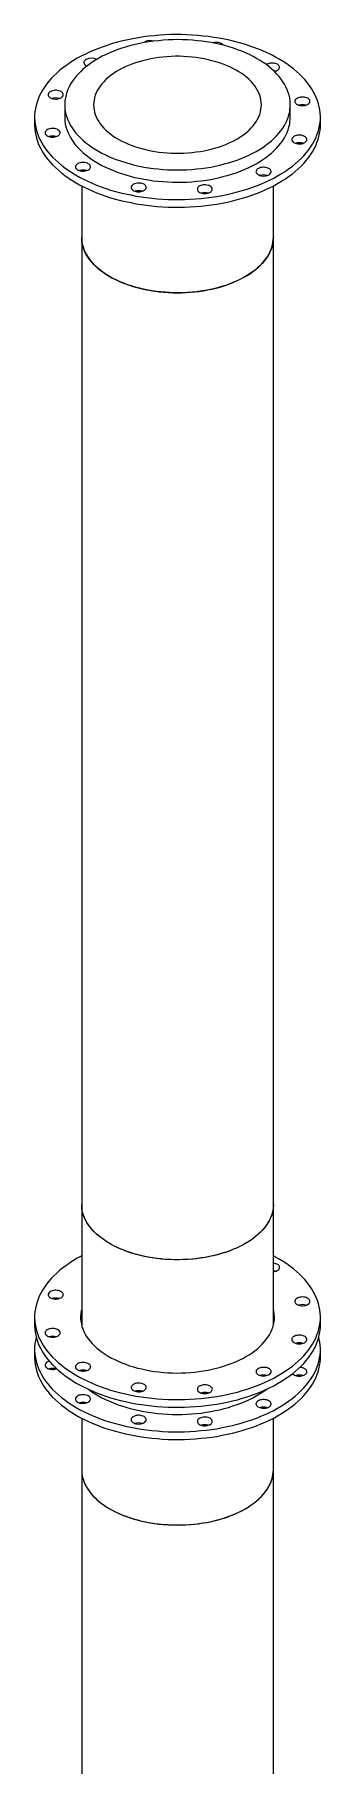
# Model space of a CAD drawing. Header units: inches. Extents: x -190 to 459, y -630 to 54.
# Drawn here: x 325.3 to 344.3, y -473.9 to -358.9 of the extents above; entities that cross this region are included whole.
import ezdxf

# ---------------------------------------------------------------- set-up
doc = ezdxf.new("R2010")
doc.units = ezdxf.units.IN
doc.header["$MEASUREMENT"] = 0

msp = doc.modelspace()

# ---------------------------------------------------------------- linework, layer by layer
at = {"color": 7, "linetype": 'Continuous', "lineweight": 25}
for p, q in [((340.75, -360.83), (340.7, -360.86)), ((327.3, -363.53), (327.3, -364.35)), ((342.3, -364.35), (342.3, -363.53)), ((325.3, -364.35), (325.3, -364.86)), ((344.3, -364.86), (344.3, -364.35)), ((328.43, -367.88), (328.43, -367.94)), ((328.43, -368.93), (328.43, -372.35)), ((341.18, -372.35), (341.18, -368.93)), ((328.43, -372.35), (328.43, -436.65)), ((341.18, -436.65), (341.18, -372.35)), ((328.43, -436.65), (328.43, -444.65)), ((341.18, -444.65), (341.18, -436.65)), ((325.3, -444.14), (325.3, -444.65)), ((344.3, -444.65), (344.3, -444.14)), ((328.43, -444.67), (328.43, -444.65)), ((341.18, -444.65), (341.18, -444.67)), ((325.3, -446.28), (325.3, -446.79)), ((344.3, -446.79), (344.3, -446.28)), ((328.4, -447.72), (328.36, -447.68)), ((328.43, -449.81), (328.43, -449.87)), ((328.43, -450.86), (328.43, -454.29)), ((341.18, -454.29), (341.18, -450.86)), ((328.43, -454.29), (328.43, -518.58)), ((341.18, -518.58), (341.18, -454.29))]:
    msp.add_line(p, q, dxfattribs=at)
at = {"color": 7, "linetype": 'Continuous', "lineweight": 25, "flags": 128}
for points in [[(328.4, -360.3), (328.14, -360.44), (327.89, -360.59), (327.64, -360.75), (327.41, -360.91), (327.18, -361.07), (326.97, -361.24), (326.77, -361.42), (326.58, -361.6), (326.41, -361.78), (326.24, -361.97), (326.09, -362.16), (325.95, -362.36), (325.83, -362.55), (325.71, -362.75), (325.61, -362.95), (325.53, -363.16), (325.46, -363.36), (325.4, -363.57), (325.35, -363.78), (325.32, -363.99), (325.3, -364.2), (325.3, -364.41), (325.31, -364.62), (325.34, -364.83), (325.38, -365.04), (325.43, -365.25), (325.49, -365.45), (325.57, -365.66), (325.67, -365.86), (325.78, -366.06), (325.9, -366.26), (326.03, -366.46), (326.17, -366.65), (326.33, -366.84), (326.5, -367.02), (326.69, -367.2), (326.88, -367.38), (327.09, -367.55), (327.31, -367.72), (327.54, -367.89), (327.78, -368.04), (328.03, -368.2), (328.29, -368.34), (328.56, -368.48), (328.84, -368.62), (329.12, -368.75), (329.42, -368.87), (329.72, -368.99), (330.03, -369.1), (330.35, -369.2), (330.68, -369.29), (331.01, -369.38), (331.34, -369.46), (331.69, -369.53), (332.03, -369.6), (332.38, -369.65), (332.74, -369.7), (333.09, -369.75), (333.45, -369.78), (333.81, -369.81), (334.18, -369.82), (334.54, -369.83), (334.9, -369.84), (335.27, -369.83), (335.63, -369.81), (335.99, -369.79), (336.35, -369.76), (336.71, -369.72), (337.07, -369.68), (337.42, -369.62), (337.76, -369.56), (338.11, -369.49), (338.45, -369.42), (338.78, -369.33), (339.11, -369.24), (339.43, -369.14), (339.74, -369.03), (340.05, -368.92), (340.35, -368.8), (340.64, -368.68), (340.92, -368.54), (341.2, -368.41), (341.46, -368.26), (341.72, -368.11), (341.96, -367.96), (342.19, -367.79), (342.42, -367.63), (342.63, -367.46), (342.83, -367.28), (343.02, -367.1), (343.2, -366.92), (343.36, -366.73), (343.51, -366.54), (343.65, -366.35), (343.78, -366.15), (343.89, -365.95), (343.99, -365.75), (344.07, -365.54), (344.15, -365.34), (344.2, -365.13), (344.25, -364.92), (344.28, -364.71), (344.3, -364.5), (344.3, -364.29), (344.29, -364.08), (344.26, -363.87), (344.23, -363.66), (344.17, -363.46), (344.11, -363.25), (344.03, -363.04), (343.93, -362.84), (343.83, -362.64), (343.71, -362.44), (343.57, -362.25), (343.43, -362.05), (343.27, -361.86), (343.1, -361.68), (342.91, -361.5), (342.72, -361.32), (342.51, -361.15), (342.29, -360.98), (342.06, -360.82), (341.83, -360.66), (341.57, -360.51), (341.31, -360.36), (341.05, -360.22), (340.77, -360.08), (340.48, -359.95), (340.18, -359.83), (339.88, -359.72), (339.57, -359.61), (339.25, -359.51), (338.92, -359.41), (338.59, -359.32), (338.26, -359.24), (337.92, -359.17), (337.57, -359.1), (337.22, -359.05), (336.87, -359), (336.51, -358.96), (336.15, -358.92), (335.79, -358.9), (335.43, -358.88), (335.06, -358.87), (334.7, -358.87), (334.34, -358.87), (333.97, -358.89), (333.61, -358.91), (333.25, -358.94), (332.89, -358.98), (332.54, -359.02), (332.19, -359.08), (331.84, -359.14), (331.49, -359.21), (331.16, -359.29), (330.82, -359.37), (330.49, -359.46), (330.17, -359.56), (329.86, -359.67), (329.55, -359.78), (329.25, -359.9), (328.96, -360.03), (328.68, -360.16), (328.4, -360.3)], [(328.05, -365.42), (328.19, -365.58), (328.35, -365.74), (328.52, -365.9), (328.7, -366.06), (328.9, -366.2), (329.1, -366.35), (329.32, -366.49), (329.54, -366.62), (329.78, -366.75), (330.02, -366.87), (330.27, -366.99), (330.54, -367.1), (330.8, -367.2), (331.08, -367.29), (331.37, -367.38), (331.66, -367.46), (331.95, -367.54), (332.25, -367.61), (332.56, -367.67), (332.87, -367.72), (333.18, -367.76), (333.5, -367.8), (333.82, -367.83), (334.14, -367.85), (334.46, -367.86), (334.78, -367.86), (335.11, -367.86), (335.43, -367.85), (335.75, -367.83), (336.07, -367.8), (336.38, -367.77), (336.7, -367.72), (337.01, -367.67), (337.31, -367.61), (337.62, -367.55), (337.91, -367.47), (338.2, -367.39), (338.49, -367.3), (338.77, -367.21), (339.04, -367.11), (339.3, -367), (339.55, -366.88), (339.8, -366.76), (340.03, -366.64), (340.26, -366.5), (340.48, -366.37), (340.68, -366.22), (340.88, -366.07), (341.06, -365.92), (341.23, -365.76), (341.39, -365.6), (341.54, -365.43), (341.68, -365.27), (341.8, -365.09), (341.91, -364.92), (342, -364.74), (342.09, -364.56), (342.16, -364.38), (342.21, -364.19), (342.26, -364.01), (342.28, -363.82), (342.3, -363.64), (342.3, -363.45), (342.29, -363.27), (342.26, -363.08), (342.22, -362.9), (342.16, -362.71), (342.1, -362.53), (342.01, -362.35), (341.92, -362.17), (341.81, -362), (341.69, -361.82), (341.56, -361.65), (341.41, -361.49), (341.25, -361.33), (341.08, -361.17), (340.9, -361.01), (340.71, -360.86), (340.5, -360.72), (340.29, -360.58), (340.06, -360.45), (339.83, -360.32), (339.58, -360.2), (339.33, -360.08), (339.07, -359.97), (338.8, -359.87), (338.52, -359.77), (338.24, -359.69), (337.95, -359.6), (337.65, -359.53), (337.35, -359.46), (337.04, -359.4), (336.73, -359.35), (336.42, -359.31), (336.1, -359.27), (335.79, -359.24), (335.46, -359.22), (335.14, -359.21), (334.82, -359.2), (334.5, -359.21), (334.18, -359.22), (333.85, -359.24), (333.53, -359.27), (333.22, -359.3), (332.9, -359.35), (332.59, -359.4), (332.29, -359.46), (331.99, -359.52), (331.69, -359.6), (331.4, -359.68), (331.11, -359.76), (330.84, -359.86), (330.57, -359.96), (330.3, -360.07), (330.05, -360.18), (329.8, -360.31), (329.57, -360.43), (329.34, -360.57), (329.13, -360.7), (328.92, -360.85), (328.73, -361), (328.54, -361.15), (328.37, -361.31), (328.21, -361.47), (328.06, -361.63), (327.93, -361.8), (327.8, -361.98), (327.69, -362.15), (327.6, -362.33), (327.51, -362.51), (327.45, -362.69), (327.39, -362.87), (327.35, -363.06), (327.32, -363.24), (327.3, -363.43), (327.3, -363.62), (327.32, -363.8), (327.34, -363.99), (327.38, -364.17), (327.44, -364.36), (327.51, -364.54), (327.59, -364.72), (327.68, -364.9), (327.79, -365.07), (327.91, -365.25), (328.05, -365.42)], [(332.65, -359.34), (332.59, -359.38), (332.57, -359.4)], [(337.85, -359.58), (337.83, -359.55), (337.79, -359.51), (337.74, -359.47), (337.67, -359.44), (337.6, -359.42), (337.52, -359.4), (337.44, -359.39), (337.35, -359.39), (337.27, -359.39), (337.19, -359.41), (337.15, -359.42)], [(328.74, -360.51), (328.68, -360.55), (328.64, -360.59), (328.6, -360.63), (328.58, -360.68), (328.58, -360.73), (328.59, -360.78), (328.61, -360.82), (328.65, -360.87), (328.69, -360.91), (328.75, -360.94), (328.78, -360.95)], [(329.78, -364.93), (329.9, -365.08), (330.04, -365.22), (330.19, -365.35), (330.36, -365.48), (330.53, -365.61), (330.71, -365.73), (330.91, -365.84), (331.11, -365.95), (331.32, -366.05), (331.55, -366.15), (331.78, -366.24), (332.01, -366.33), (332.26, -366.4), (332.51, -366.47), (332.77, -366.53), (333.03, -366.59), (333.29, -366.64), (333.56, -366.68), (333.84, -366.71), (334.11, -366.73), (334.39, -366.75), (334.67, -366.75), (334.94, -366.75), (335.22, -366.75), (335.5, -366.73), (335.77, -366.71), (336.05, -366.67), (336.32, -366.63), (336.58, -366.59), (336.84, -366.53), (337.1, -366.47), (337.35, -366.4), (337.59, -366.32), (337.83, -366.24), (338.06, -366.15), (338.28, -366.05), (338.5, -365.95), (338.7, -365.84), (338.89, -365.72), (339.08, -365.6), (339.25, -365.48), (339.41, -365.35), (339.56, -365.21), (339.7, -365.07), (339.83, -364.93), (339.94, -364.78), (340.05, -364.63), (340.13, -364.48), (340.21, -364.33), (340.27, -364.17), (340.32, -364.01), (340.35, -363.85), (340.37, -363.69), (340.38, -363.53), (340.37, -363.37), (340.35, -363.21), (340.32, -363.05), (340.27, -362.89), (340.21, -362.74), (340.13, -362.58), (340.04, -362.43), (339.94, -362.28), (339.83, -362.14), (339.7, -361.99), (339.56, -361.85), (339.41, -361.72), (339.25, -361.59), (339.07, -361.46), (338.89, -361.34), (338.7, -361.23), (338.49, -361.12), (338.28, -361.01), (338.06, -360.92), (337.83, -360.83), (337.59, -360.74), (337.34, -360.67), (337.09, -360.6), (336.84, -360.54), (336.58, -360.48), (336.31, -360.43), (336.04, -360.39), (335.77, -360.36), (335.49, -360.34), (335.21, -360.32), (334.94, -360.31), (334.66, -360.31), (334.38, -360.32), (334.1, -360.34), (333.83, -360.36), (333.56, -360.39), (333.29, -360.43), (333.02, -360.48), (332.76, -360.54), (332.5, -360.6), (332.25, -360.67), (332.01, -360.75), (331.77, -360.83), (331.54, -360.92), (331.32, -361.02), (331.11, -361.12), (330.9, -361.23), (330.71, -361.34), (330.52, -361.47), (330.35, -361.59), (330.19, -361.72), (330.04, -361.86), (329.9, -362), (329.77, -362.14), (329.66, -362.29), (329.56, -362.43), (329.47, -362.59), (329.39, -362.74), (329.33, -362.9), (329.28, -363.06), (329.25, -363.22), (329.23, -363.38), (329.22, -363.54), (329.23, -363.7), (329.25, -363.86), (329.28, -364.02), (329.33, -364.17), (329.39, -364.33), (329.47, -364.49), (329.56, -364.64), (329.66, -364.79), (329.78, -364.93)], [(341.25, -361.32), (341.32, -361.3), (341.39, -361.28), (341.45, -361.24), (341.5, -361.2), (341.54, -361.16), (341.57, -361.12), (341.58, -361.07), (341.58, -361.02), (341.57, -360.97), (341.54, -360.92), (341.5, -360.88), (341.44, -360.84), (341.38, -360.81), (341.3, -360.79), (341.22, -360.77), (341.14, -360.76), (341.06, -360.76), (340.97, -360.77), (340.89, -360.78), (340.82, -360.8), (340.75, -360.83), (340.75, -360.83)], [(326.37, -362.65), (326.31, -362.68), (326.26, -362.72), (326.23, -362.77), (326.21, -362.82), (326.2, -362.87), (326.21, -362.91), (326.23, -362.96), (326.27, -363.01), (326.32, -363.05), (326.38, -363.08), (326.45, -363.11), (326.52, -363.13), (326.61, -363.14), (326.69, -363.15), (326.77, -363.15), (326.86, -363.14), (326.94, -363.12), (327.01, -363.09), (327.07, -363.06), (327.12, -363.02), (327.16, -362.98), (327.19, -362.93), (327.2, -362.88), (327.2, -362.83), (327.18, -362.78), (327.15, -362.74), (327.11, -362.7), (327.06, -362.66), (326.99, -362.63), (326.92, -362.6), (326.84, -362.58), (326.76, -362.57), (326.67, -362.57), (326.59, -362.58), (326.51, -362.6), (326.43, -362.62), (326.37, -362.65)], [(342.77, -363.09), (342.71, -363.13), (342.66, -363.17), (342.63, -363.21), (342.61, -363.26), (342.61, -363.31), (342.61, -363.36), (342.64, -363.4), (342.67, -363.45), (342.72, -363.49), (342.78, -363.52), (342.85, -363.55), (342.93, -363.57), (343.01, -363.59), (343.09, -363.59), (343.18, -363.59), (343.26, -363.58), (343.34, -363.56), (343.41, -363.53), (343.47, -363.5), (343.52, -363.46), (343.56, -363.42), (343.59, -363.37), (343.6, -363.32), (343.6, -363.27), (343.59, -363.23), (343.56, -363.18), (343.51, -363.14), (343.46, -363.1), (343.4, -363.07), (343.32, -363.04), (343.24, -363.03), (343.16, -363.02), (343.08, -363.02), (342.99, -363.02), (342.91, -363.04), (342.84, -363.06), (342.77, -363.09)], [(327.3, -364.35), (327.3, -364.43), (327.32, -364.62), (327.34, -364.81), (327.38, -364.99), (327.44, -365.17), (327.51, -365.36), (327.59, -365.54), (327.68, -365.71), (327.79, -365.89), (327.91, -366.06), (328.05, -366.23)], [(328.05, -366.23), (328.19, -366.4), (328.35, -366.56), (328.52, -366.72), (328.7, -366.87), (328.9, -367.02), (329.1, -367.17), (329.32, -367.3), (329.54, -367.44), (329.78, -367.57), (330.02, -367.69), (330.27, -367.8), (330.54, -367.91), (330.8, -368.01), (331.08, -368.11), (331.37, -368.2), (331.66, -368.28), (331.95, -368.36), (332.25, -368.42), (332.56, -368.48), (332.87, -368.53), (333.18, -368.58), (333.5, -368.61), (333.82, -368.64), (334.14, -368.66), (334.46, -368.68), (334.78, -368.68), (335.11, -368.68), (335.43, -368.67), (335.75, -368.65), (336.07, -368.62), (336.38, -368.58), (336.7, -368.54), (337.01, -368.49), (337.31, -368.43), (337.62, -368.36), (337.91, -368.29), (338.2, -368.21), (338.49, -368.12), (338.77, -368.03), (339.04, -367.92), (339.3, -367.82), (339.55, -367.7), (339.8, -367.58), (340.03, -367.45), (340.26, -367.32), (340.48, -367.18), (340.68, -367.04), (340.88, -366.89), (341.06, -366.74), (341.23, -366.58), (341.39, -366.42), (341.54, -366.25), (341.68, -366.08), (341.8, -365.91), (341.91, -365.73), (342, -365.56), (342.09, -365.38), (342.16, -365.19), (342.21, -365.01), (342.26, -364.83), (342.28, -364.64), (342.3, -364.46), (342.3, -364.35)], [(325.3, -364.86), (325.3, -364.92), (325.31, -365.13), (325.34, -365.34), (325.38, -365.55), (325.43, -365.76), (325.49, -365.96), (325.57, -366.17), (325.67, -366.37), (325.78, -366.57), (325.9, -366.77), (326.03, -366.97), (326.17, -367.16), (326.33, -367.35), (326.5, -367.53), (326.69, -367.71), (326.88, -367.89), (327.09, -368.06), (327.31, -368.23), (327.54, -368.4), (327.78, -368.55), (328.03, -368.71), (328.29, -368.85), (328.56, -368.99), (328.84, -369.13), (329.12, -369.26), (329.42, -369.38), (329.72, -369.5), (330.03, -369.61), (330.35, -369.71), (330.68, -369.8), (331.01, -369.89), (331.34, -369.97), (331.69, -370.04), (332.03, -370.11), (332.38, -370.16), (332.74, -370.21), (333.09, -370.26), (333.45, -370.29), (333.81, -370.32), (334.18, -370.33), (334.54, -370.34), (334.9, -370.35), (335.27, -370.34), (335.63, -370.32), (335.99, -370.3), (336.35, -370.27), (336.71, -370.23), (337.07, -370.19), (337.42, -370.13), (337.76, -370.07), (338.11, -370), (338.45, -369.93), (338.78, -369.84), (339.11, -369.75), (339.43, -369.65), (339.74, -369.55), (340.05, -369.43), (340.35, -369.31), (340.64, -369.19), (340.92, -369.05), (341.2, -368.92), (341.46, -368.77), (341.72, -368.62), (341.96, -368.47), (342.19, -368.31), (342.42, -368.14), (342.63, -367.97), (342.83, -367.79), (343.02, -367.61), (343.2, -367.43), (343.36, -367.24), (343.51, -367.05), (343.65, -366.86), (343.78, -366.66), (343.89, -366.46), (343.99, -366.26), (344.07, -366.05), (344.15, -365.85), (344.2, -365.64), (344.25, -365.43), (344.28, -365.22), (344.3, -365.01), (344.3, -364.86)], [(326.16, -365.18), (326.1, -365.22), (326.06, -365.26), (326.02, -365.31), (326, -365.35), (326, -365.4), (326.01, -365.45), (326.03, -365.5), (326.06, -365.54), (326.11, -365.58), (326.17, -365.62), (326.24, -365.65), (326.32, -365.67), (326.4, -365.68), (326.48, -365.69), (326.57, -365.68), (326.65, -365.67), (326.73, -365.65), (326.8, -365.63), (326.86, -365.59), (326.92, -365.56), (326.96, -365.51), (326.98, -365.47), (327, -365.42), (326.99, -365.37), (326.98, -365.32), (326.95, -365.28), (326.91, -365.23), (326.85, -365.2), (326.79, -365.16), (326.71, -365.14), (326.64, -365.12), (326.55, -365.11), (326.47, -365.11), (326.38, -365.12), (326.3, -365.13), (326.23, -365.16), (326.16, -365.18)], [(342.56, -365.63), (342.51, -365.66), (342.46, -365.7), (342.43, -365.75), (342.41, -365.8), (342.4, -365.85), (342.41, -365.89), (342.43, -365.94), (342.47, -365.99), (342.52, -366.03), (342.58, -366.06), (342.64, -366.09), (342.72, -366.11), (342.8, -366.12), (342.89, -366.13), (342.97, -366.13), (343.05, -366.12), (343.13, -366.1), (343.2, -366.07), (343.27, -366.04), (343.32, -366), (343.36, -365.96), (343.39, -365.91), (343.4, -365.86), (343.4, -365.81), (343.38, -365.76), (343.35, -365.72), (343.31, -365.68), (343.25, -365.64), (343.19, -365.61), (343.12, -365.58), (343.04, -365.56), (342.95, -365.55), (342.87, -365.55), (342.79, -365.56), (342.71, -365.58), (342.63, -365.6), (342.56, -365.63)], [(328.18, -367.44), (328.12, -367.48), (328.08, -367.52), (328.04, -367.56), (328.02, -367.61), (328.02, -367.66), (328.03, -367.71), (328.05, -367.76), (328.08, -367.8), (328.13, -367.84), (328.19, -367.87), (328.26, -367.9), (328.34, -367.92), (328.42, -367.94), (328.5, -367.94), (328.59, -367.94), (328.67, -367.93), (328.75, -367.91), (328.82, -367.88), (328.88, -367.85), (328.94, -367.81), (328.98, -367.77), (329, -367.72), (329.02, -367.67), (329.01, -367.63), (329, -367.58), (328.97, -367.53), (328.93, -367.49), (328.87, -367.45), (328.81, -367.42), (328.73, -367.4), (328.65, -367.38), (328.57, -367.37), (328.49, -367.37), (328.4, -367.37), (328.32, -367.39), (328.25, -367.41), (328.18, -367.44)], [(340.19, -367.77), (340.13, -367.8), (340.08, -367.84), (340.05, -367.89), (340.03, -367.94), (340.02, -367.98), (340.03, -368.03), (340.06, -368.08), (340.09, -368.12), (340.14, -368.16), (340.2, -368.2), (340.27, -368.23), (340.35, -368.25), (340.43, -368.26), (340.51, -368.27), (340.6, -368.26), (340.68, -368.25), (340.76, -368.23), (340.83, -368.21), (340.89, -368.18), (340.94, -368.14), (340.98, -368.09), (341.01, -368.05), (341.02, -368), (341.02, -367.95), (341.01, -367.9), (340.98, -367.86), (340.93, -367.81), (340.88, -367.78), (340.81, -367.74), (340.74, -367.72), (340.66, -367.7), (340.58, -367.69), (340.49, -367.69), (340.41, -367.7), (340.33, -367.71), (340.25, -367.74), (340.19, -367.77)], [(331.88, -368.81), (331.83, -368.85), (331.78, -368.89), (331.75, -368.93), (331.73, -368.98), (331.72, -369.03), (331.73, -369.08), (331.75, -369.13), (331.79, -369.17), (331.84, -369.21), (331.9, -369.25), (331.97, -369.27), (332.04, -369.3), (332.12, -369.31), (332.21, -369.31), (332.29, -369.31), (332.37, -369.3), (332.45, -369.28), (332.52, -369.26), (332.59, -369.22), (332.64, -369.18), (332.68, -369.14), (332.71, -369.09), (332.72, -369.05), (332.72, -369), (332.7, -368.95), (332.67, -368.9), (332.63, -368.86), (332.58, -368.82), (332.51, -368.79), (332.44, -368.77), (332.36, -368.75), (332.28, -368.74), (332.19, -368.74), (332.11, -368.75), (332.03, -368.76), (331.95, -368.78), (331.88, -368.81)], [(336.28, -368.93), (336.22, -368.97), (336.17, -369.01), (336.14, -369.05), (336.12, -369.1), (336.12, -369.15), (336.12, -369.2), (336.15, -369.25), (336.18, -369.29), (336.23, -369.33), (336.29, -369.36), (336.36, -369.39), (336.44, -369.41), (336.52, -369.43), (336.6, -369.43), (336.69, -369.43), (336.77, -369.42), (336.85, -369.4), (336.92, -369.37), (336.98, -369.34), (337.03, -369.3), (337.07, -369.26), (337.1, -369.21), (337.11, -369.16), (337.11, -369.12), (337.1, -369.07), (337.07, -369.02), (337.02, -368.98), (336.97, -368.94), (336.91, -368.91), (336.83, -368.89), (336.75, -368.87), (336.67, -368.86), (336.59, -368.86), (336.5, -368.86), (336.42, -368.88), (336.35, -368.9), (336.28, -368.93)], [(341.18, -372.35), (341.17, -372.44), (341.16, -372.61), (341.13, -372.78), (341.09, -372.95), (341.04, -373.12), (340.97, -373.29), (340.89, -373.45), (340.79, -373.61), (340.68, -373.77), (340.56, -373.93), (340.43, -374.08), (340.28, -374.23), (340.13, -374.38), (339.96, -374.52), (339.78, -374.65), (339.59, -374.78), (339.39, -374.91), (339.17, -375.03), (338.95, -375.15), (338.72, -375.25), (338.49, -375.36), (338.24, -375.45), (337.99, -375.54), (337.73, -375.62), (337.46, -375.7), (337.19, -375.77), (336.91, -375.83), (336.63, -375.88), (336.34, -375.92), (336.05, -375.96), (335.76, -375.99), (335.47, -376.01), (335.17, -376.03), (334.87, -376.03), (334.58, -376.03), (334.28, -376.02), (333.99, -376), (333.69, -375.98), (333.4, -375.94), (333.11, -375.9), (332.83, -375.85), (332.55, -375.8), (332.27, -375.73), (332, -375.66), (331.74, -375.58), (331.48, -375.5), (331.23, -375.4), (330.99, -375.3), (330.76, -375.2), (330.53, -375.09), (330.32, -374.97), (330.11, -374.85), (329.92, -374.72), (329.73, -374.58), (329.56, -374.45), (329.39, -374.3), (329.24, -374.16), (329.1, -374), (328.98, -373.85), (328.86, -373.69), (328.76, -373.53), (328.67, -373.37), (328.6, -373.2), (328.54, -373.03), (328.49, -372.86), (328.45, -372.69), (328.43, -372.52), (328.43, -372.35)], [(328.43, -372.35), (328.43, -372.47), (328.45, -372.64), (328.47, -372.81), (328.52, -372.98), (328.58, -373.14), (328.65, -373.31), (328.73, -373.47), (328.83, -373.64), (328.94, -373.8), (329.06, -373.95)], [(329.06, -373.95), (329.19, -374.1), (329.34, -374.25), (329.5, -374.4), (329.67, -374.54), (329.85, -374.67), (330.04, -374.8), (330.25, -374.93), (330.46, -375.05), (330.68, -375.16), (330.91, -375.27), (331.15, -375.37), (331.4, -375.47), (331.65, -375.55), (331.91, -375.63), (332.18, -375.71), (332.46, -375.78), (332.73, -375.83), (333.02, -375.89), (333.3, -375.93), (333.59, -375.97), (333.89, -376), (334.18, -376.02), (334.48, -376.03), (334.77, -376.03), (335.07, -376.03), (335.37, -376.02), (335.66, -376), (335.95, -375.97), (336.24, -375.94), (336.53, -375.9), (336.81, -375.84), (337.09, -375.79), (337.37, -375.72), (337.64, -375.65), (337.9, -375.57), (338.16, -375.48), (338.4, -375.39), (338.64, -375.29), (338.88, -375.18), (339.1, -375.07), (339.32, -374.95), (339.52, -374.83), (339.71, -374.7), (339.9, -374.56), (340.07, -374.42), (340.23, -374.28), (340.38, -374.13), (340.52, -373.98), (340.64, -373.83), (340.76, -373.67), (340.86, -373.51), (340.94, -373.34), (341.01, -373.18), (341.07, -373.01), (341.12, -372.84), (341.15, -372.67), (341.17, -372.5), (341.18, -372.35)], [(341.18, -436.65), (341.17, -436.73), (341.16, -436.91), (341.13, -437.08), (341.09, -437.25), (341.04, -437.41), (340.97, -437.58), (340.89, -437.75), (340.79, -437.91), (340.68, -438.07), (340.56, -438.22), (340.43, -438.38), (340.28, -438.53), (340.13, -438.67), (339.96, -438.81), (339.78, -438.95), (339.59, -439.08), (339.39, -439.21), (339.17, -439.33), (338.95, -439.44), (338.72, -439.55), (338.49, -439.65), (338.24, -439.75), (337.99, -439.84), (337.73, -439.92), (337.46, -439.99), (337.19, -440.06), (336.91, -440.12), (336.63, -440.17), (336.34, -440.22), (336.05, -440.26), (335.76, -440.29), (335.47, -440.31), (335.17, -440.32), (334.87, -440.33), (334.58, -440.33), (334.28, -440.32), (333.99, -440.3), (333.69, -440.27), (333.4, -440.24), (333.11, -440.2), (332.83, -440.15), (332.55, -440.09), (332.27, -440.03), (332, -439.96), (331.74, -439.88), (331.48, -439.79), (331.23, -439.7), (330.99, -439.6), (330.76, -439.49), (330.53, -439.38), (330.32, -439.26), (330.11, -439.14), (329.92, -439.01), (329.73, -438.88), (329.56, -438.74), (329.39, -438.6), (329.24, -438.45), (329.1, -438.3), (328.98, -438.14), (328.86, -437.99), (328.76, -437.82), (328.67, -437.66), (328.6, -437.5), (328.54, -437.33), (328.49, -437.16), (328.45, -436.99), (328.43, -436.82), (328.43, -436.65)], [(341.18, -436.65), (341.18, -436.71), (341.16, -436.88), (341.14, -437.05), (341.1, -437.22), (341.05, -437.39), (340.98, -437.55), (340.9, -437.72), (340.81, -437.88), (340.7, -438.04), (340.58, -438.2), (340.45, -438.35), (340.31, -438.5), (340.15, -438.65), (339.99, -438.79), (339.81, -438.93), (339.62, -439.06), (339.42, -439.19), (339.21, -439.31), (338.99, -439.42), (338.76, -439.53), (338.53, -439.63), (338.28, -439.73), (338.03, -439.82), (337.77, -439.9), (337.5, -439.98), (337.23, -440.05), (336.96, -440.11), (336.67, -440.17), (336.39, -440.21), (336.1, -440.25), (335.81, -440.28), (335.51, -440.3), (335.22, -440.32), (334.92, -440.33), (334.62, -440.33), (334.33, -440.32), (334.03, -440.3), (333.74, -440.28), (333.45, -440.24), (333.16, -440.2), (332.88, -440.16), (332.59, -440.1), (332.32, -440.04), (332.05, -439.97), (331.78, -439.89), (331.53, -439.8), (331.27, -439.71), (331.03, -439.62), (330.8, -439.51), (330.57, -439.4), (330.35, -439.28), (330.14, -439.16), (329.95, -439.03), (329.76, -438.9), (329.58, -438.76), (329.42, -438.62), (329.27, -438.47), (329.13, -438.32), (329, -438.17), (328.88, -438.01), (328.78, -437.85), (328.69, -437.69), (328.61, -437.52), (328.55, -437.36), (328.49, -437.19), (328.46, -437.02), (328.44, -436.85), (328.43, -436.67), (328.43, -436.65)], [(328.43, -440.07), (328.4, -440.08), (328.14, -440.23), (327.89, -440.38), (327.64, -440.53), (327.41, -440.7), (327.18, -440.86), (326.97, -441.03), (326.77, -441.21), (326.58, -441.39), (326.41, -441.57), (326.24, -441.76), (326.09, -441.95), (325.95, -442.14), (325.83, -442.34), (325.71, -442.54), (325.61, -442.74), (325.53, -442.95), (325.46, -443.15), (325.4, -443.36), (325.35, -443.57), (325.32, -443.78), (325.3, -443.99), (325.3, -444.2), (325.31, -444.41), (325.34, -444.62), (325.38, -444.83), (325.43, -445.03), (325.49, -445.24), (325.57, -445.45), (325.67, -445.65), (325.78, -445.85), (325.9, -446.05), (326.03, -446.24), (326.17, -446.44), (326.33, -446.63), (326.5, -446.81), (326.69, -446.99), (326.88, -447.17), (327.09, -447.34), (327.31, -447.51), (327.54, -447.67), (327.78, -447.83), (328.03, -447.98), (328.29, -448.13), (328.56, -448.27), (328.84, -448.41), (329.12, -448.54), (329.42, -448.66), (329.72, -448.77), (330.03, -448.88), (330.35, -448.99), (330.68, -449.08), (331.01, -449.17), (331.34, -449.25), (331.69, -449.32), (332.03, -449.39), (332.38, -449.44), (332.74, -449.49), (333.09, -449.53), (333.45, -449.57), (333.81, -449.59), (334.18, -449.61), (334.54, -449.62), (334.9, -449.62), (335.27, -449.62), (335.63, -449.6), (335.99, -449.58), (336.35, -449.55), (336.71, -449.51), (337.07, -449.47), (337.42, -449.41), (337.76, -449.35), (338.11, -449.28), (338.45, -449.2), (338.78, -449.12), (339.11, -449.03), (339.43, -448.93), (339.74, -448.82), (340.05, -448.71), (340.35, -448.59), (340.64, -448.47), (340.92, -448.33), (341.2, -448.19), (341.2, -448.19)], [(341.2, -448.19), (341.46, -448.05), (341.72, -447.9), (341.96, -447.74), (342.19, -447.58), (342.42, -447.42), (342.63, -447.25), (342.83, -447.07), (343.02, -446.89), (343.2, -446.71), (343.36, -446.52), (343.51, -446.33), (343.65, -446.13), (343.78, -445.94), (343.89, -445.74), (343.99, -445.54), (344.07, -445.33), (344.15, -445.13), (344.2, -444.92), (344.25, -444.71), (344.28, -444.5), (344.3, -444.29), (344.3, -444.08), (344.29, -443.87), (344.26, -443.66), (344.23, -443.45), (344.17, -443.24), (344.11, -443.04), (344.03, -442.83), (343.93, -442.63), (343.83, -442.43), (343.71, -442.23), (343.57, -442.03), (343.43, -441.84), (343.27, -441.65), (343.1, -441.47), (342.91, -441.29), (342.72, -441.11), (342.51, -440.94), (342.29, -440.77), (342.06, -440.6), (341.83, -440.45), (341.57, -440.29), (341.31, -440.15), (341.18, -440.07)], [(341.42, -441.05), (341.48, -441.01), (341.53, -440.97), (341.56, -440.93), (341.58, -440.88), (341.59, -440.83), (341.58, -440.78), (341.55, -440.73), (341.52, -440.69), (341.47, -440.65), (341.41, -440.62), (341.34, -440.59), (341.26, -440.57), (341.18, -440.55), (341.18, -440.55)], [(327.04, -442.86), (327.1, -442.83), (327.14, -442.79), (327.18, -442.74), (327.2, -442.69), (327.2, -442.64), (327.19, -442.6), (327.17, -442.55), (327.13, -442.5), (327.09, -442.46), (327.03, -442.43), (326.96, -442.4), (326.88, -442.38), (326.8, -442.37), (326.72, -442.36), (326.63, -442.36), (326.55, -442.37), (326.47, -442.39), (326.4, -442.42), (326.34, -442.45), (326.28, -442.49), (326.24, -442.54), (326.22, -442.58), (326.2, -442.63), (326.21, -442.68), (326.22, -442.73), (326.25, -442.77), (326.29, -442.82), (326.35, -442.85), (326.41, -442.88), (326.49, -442.91), (326.56, -442.93), (326.65, -442.94), (326.73, -442.94), (326.82, -442.93), (326.9, -442.92), (326.97, -442.89), (327.04, -442.86)], [(343.44, -443.31), (343.5, -443.27), (343.55, -443.23), (343.58, -443.18), (343.6, -443.14), (343.61, -443.09), (343.6, -443.04), (343.57, -442.99), (343.54, -442.95), (343.49, -442.91), (343.43, -442.87), (343.36, -442.84), (343.28, -442.82), (343.2, -442.81), (343.12, -442.8), (343.03, -442.81), (342.95, -442.82), (342.87, -442.84), (342.8, -442.86), (342.74, -442.9), (342.69, -442.93), (342.65, -442.98), (342.62, -443.02), (342.61, -443.07), (342.61, -443.12), (342.62, -443.17), (342.65, -443.22), (342.7, -443.26), (342.75, -443.3), (342.81, -443.33), (342.89, -443.35), (342.97, -443.37), (343.05, -443.38), (343.14, -443.38), (343.22, -443.37), (343.3, -443.36), (343.37, -443.34), (343.44, -443.31)], [(328.43, -443.61), (328.4, -443.73), (328.37, -443.9), (328.36, -444.07), (328.36, -444.25), (328.38, -444.42), (328.41, -444.59), (328.45, -444.76), (328.51, -444.93), (328.58, -445.1), (328.66, -445.27), (328.76, -445.43), (328.87, -445.59), (329, -445.75), (329.13, -445.9), (329.28, -446.05), (329.44, -446.2), (329.61, -446.34), (329.8, -446.48), (329.99, -446.61), (330.19, -446.74), (330.41, -446.86), (330.63, -446.97), (330.86, -447.08), (331.11, -447.18), (331.36, -447.28), (331.61, -447.37), (331.88, -447.45), (332.15, -447.53), (332.42, -447.59), (332.7, -447.65), (332.99, -447.71), (333.28, -447.75), (333.57, -447.79), (333.87, -447.82), (334.16, -447.84), (334.46, -447.85), (334.76, -447.86), (335.06, -447.85), (335.36, -447.84), (335.66, -447.82), (335.96, -447.8), (336.25, -447.76), (336.54, -447.72), (336.83, -447.67), (337.11, -447.61), (337.39, -447.54), (337.66, -447.47), (337.92, -447.39), (338.18, -447.3), (338.43, -447.21), (338.68, -447.11), (338.91, -447), (339.14, -446.89)], [(328.43, -444.12), (328.4, -444.24), (328.38, -444.39)], [(339.14, -446.89), (339.35, -446.77), (339.56, -446.64), (339.76, -446.51), (339.94, -446.38), (340.12, -446.24), (340.28, -446.09), (340.43, -445.94), (340.57, -445.79), (340.7, -445.63), (340.81, -445.47), (340.91, -445.31), (341, -445.14), (341.08, -444.98), (341.14, -444.81), (341.18, -444.64), (341.22, -444.46), (341.24, -444.29), (341.24, -444.12), (341.23, -443.95), (341.21, -443.77), (341.18, -443.61)], [(341.23, -444.39), (341.21, -444.28), (341.18, -444.12)], [(325.3, -444.65), (325.3, -444.71), (325.31, -444.92), (325.34, -445.13), (325.38, -445.34), (325.43, -445.55), (325.49, -445.75), (325.57, -445.96), (325.67, -446.16), (325.78, -446.36), (325.9, -446.56), (326.03, -446.75), (326.17, -446.95), (326.33, -447.14), (326.5, -447.32), (326.69, -447.5), (326.88, -447.68), (327.09, -447.85), (327.31, -448.02), (327.54, -448.18), (327.78, -448.34), (328.03, -448.5), (328.29, -448.64), (328.56, -448.78), (328.84, -448.92), (329.12, -449.05), (329.42, -449.17), (329.72, -449.28), (330.03, -449.39), (330.35, -449.5), (330.68, -449.59), (331.01, -449.68), (331.34, -449.76), (331.69, -449.83), (332.03, -449.9), (332.38, -449.95), (332.74, -450), (333.09, -450.04), (333.45, -450.08), (333.81, -450.1), (334.18, -450.12), (334.54, -450.13), (334.9, -450.13), (335.27, -450.13), (335.63, -450.11), (335.99, -450.09), (336.35, -450.06), (336.71, -450.02), (337.07, -449.98), (337.42, -449.92), (337.76, -449.86), (338.11, -449.79), (338.45, -449.71), (338.78, -449.63), (339.11, -449.54), (339.43, -449.44), (339.74, -449.33), (340.05, -449.22), (340.35, -449.1), (340.64, -448.98), (340.92, -448.84), (341.2, -448.7)], [(326.83, -445.4), (326.89, -445.36), (326.94, -445.32), (326.97, -445.28), (326.99, -445.23), (327, -445.18), (326.99, -445.13), (326.97, -445.09), (326.93, -445.04), (326.88, -445), (326.82, -444.97), (326.75, -444.94), (326.68, -444.92), (326.59, -444.9), (326.51, -444.9), (326.43, -444.9), (326.34, -444.91), (326.26, -444.93), (326.19, -444.96), (326.13, -444.99), (326.08, -445.03), (326.04, -445.07), (326.01, -445.12), (326, -445.17), (326, -445.22), (326.02, -445.26), (326.04, -445.31), (326.09, -445.35), (326.14, -445.39), (326.21, -445.42), (326.28, -445.45), (326.36, -445.46), (326.44, -445.47), (326.53, -445.47), (326.61, -445.47), (326.69, -445.45), (326.77, -445.43), (326.83, -445.4)], [(341.2, -448.7), (341.46, -448.56), (341.72, -448.41), (341.96, -448.25), (342.19, -448.09), (342.42, -447.93), (342.63, -447.76), (342.83, -447.58), (343.02, -447.4), (343.2, -447.22), (343.36, -447.03), (343.51, -446.84), (343.65, -446.65), (343.78, -446.45), (343.89, -446.25), (343.99, -446.05), (344.07, -445.84), (344.15, -445.64), (344.2, -445.43), (344.25, -445.22), (344.28, -445.01), (344.3, -444.8), (344.3, -444.65)], [(343.24, -445.84), (343.29, -445.81), (343.34, -445.77), (343.37, -445.72), (343.39, -445.67), (343.4, -445.62), (343.39, -445.58), (343.37, -445.53), (343.33, -445.48), (343.28, -445.44), (343.22, -445.41), (343.15, -445.38), (343.08, -445.36), (343, -445.35), (342.91, -445.34), (342.83, -445.34), (342.75, -445.36), (342.67, -445.37), (342.6, -445.4), (342.53, -445.43), (342.48, -445.47), (342.44, -445.52), (342.41, -445.56), (342.4, -445.61), (342.4, -445.66), (342.42, -445.71), (342.45, -445.75), (342.49, -445.8), (342.54, -445.83), (342.61, -445.86), (342.68, -445.89), (342.76, -445.91), (342.84, -445.92), (342.93, -445.92), (343.01, -445.91), (343.09, -445.9), (343.17, -445.87), (343.24, -445.84)], [(325.41, -445.47), (325.4, -445.5), (325.35, -445.71), (325.32, -445.92), (325.3, -446.13), (325.3, -446.34), (325.31, -446.55), (325.34, -446.76), (325.38, -446.97), (325.43, -447.18), (325.49, -447.38), (325.57, -447.59), (325.67, -447.79), (325.78, -447.99), (325.9, -448.19), (326.03, -448.39), (326.17, -448.58), (326.33, -448.77), (326.5, -448.95), (326.69, -449.14), (326.88, -449.31), (327.09, -449.49), (327.31, -449.65), (327.54, -449.82), (327.78, -449.98), (328.03, -450.13), (328.29, -450.28), (328.56, -450.42), (328.84, -450.55), (329.12, -450.68), (329.42, -450.8), (329.72, -450.92), (330.03, -451.03), (330.35, -451.13), (330.68, -451.22), (331.01, -451.31), (331.34, -451.39), (331.69, -451.46), (332.03, -451.53), (332.38, -451.59), (332.74, -451.64), (333.09, -451.68), (333.45, -451.71), (333.81, -451.74), (334.18, -451.76), (334.54, -451.77), (334.9, -451.77), (335.27, -451.76), (335.63, -451.75), (335.99, -451.72), (336.35, -451.69), (336.71, -451.66), (337.07, -451.61), (337.42, -451.56), (337.76, -451.49), (338.11, -451.42), (338.45, -451.35), (338.78, -451.26), (339.11, -451.17), (339.43, -451.07), (339.74, -450.97), (340.05, -450.85), (340.35, -450.73), (340.64, -450.61), (340.92, -450.48), (341.2, -450.34), (341.46, -450.19), (341.72, -450.04), (341.96, -449.89), (342.19, -449.73), (342.42, -449.56), (342.63, -449.39), (342.83, -449.21), (343.02, -449.03), (343.2, -448.85), (343.36, -448.66), (343.51, -448.47), (343.65, -448.28), (343.78, -448.08), (343.89, -447.88), (343.99, -447.68), (344.07, -447.48), (344.15, -447.27), (344.2, -447.06), (344.25, -446.85), (344.28, -446.64), (344.3, -446.43), (344.3, -446.22), (344.29, -446.01), (344.26, -445.8), (344.23, -445.6), (344.2, -445.47)], [(325.3, -446.79), (325.3, -446.85), (325.31, -447.06), (325.34, -447.27), (325.38, -447.48), (325.43, -447.69), (325.49, -447.9), (325.57, -448.1), (325.67, -448.3), (325.78, -448.5), (325.9, -448.7), (326.03, -448.9), (326.17, -449.09), (326.33, -449.28), (326.5, -449.46), (326.69, -449.65), (326.88, -449.82), (327.09, -450), (327.31, -450.16), (327.54, -450.33), (327.78, -450.49), (328.03, -450.64), (328.29, -450.79), (328.56, -450.93), (328.84, -451.06), (329.12, -451.19), (329.42, -451.31), (329.72, -451.43), (330.03, -451.54), (330.35, -451.64), (330.68, -451.73), (331.01, -451.82), (331.34, -451.9), (331.69, -451.97), (332.03, -452.04), (332.38, -452.1), (332.74, -452.15), (333.09, -452.19), (333.45, -452.22), (333.81, -452.25), (334.18, -452.27), (334.54, -452.28), (334.9, -452.28), (335.27, -452.27), (335.63, -452.26), (335.99, -452.23), (336.35, -452.2), (336.71, -452.17), (337.07, -452.12), (337.42, -452.07), (337.76, -452), (338.11, -451.93), (338.45, -451.86), (338.78, -451.77), (339.11, -451.68), (339.43, -451.58), (339.74, -451.48), (340.05, -451.36), (340.35, -451.24), (340.64, -451.12), (340.92, -450.99), (341.2, -450.85), (341.46, -450.7), (341.72, -450.55), (341.96, -450.4), (342.19, -450.24), (342.42, -450.07), (342.63, -449.9), (342.83, -449.72), (343.02, -449.55), (343.2, -449.36), (343.36, -449.17), (343.51, -448.98), (343.65, -448.79), (343.78, -448.59), (343.89, -448.39), (343.99, -448.19), (344.07, -447.99), (344.15, -447.78), (344.2, -447.57), (344.25, -447.36), (344.28, -447.15), (344.3, -446.94), (344.3, -446.79)], [(326.16, -447.12), (326.1, -447.15), (326.06, -447.19), (326.02, -447.24), (326, -447.29), (326, -447.34), (326.01, -447.38), (326.03, -447.43), (326.06, -447.48), (326.11, -447.52), (326.17, -447.55), (326.24, -447.58), (326.32, -447.6), (326.4, -447.61), (326.48, -447.62), (326.57, -447.62), (326.65, -447.6), (326.73, -447.59), (326.76, -447.57)], [(326.28, -447.07), (326.23, -447.09), (326.16, -447.12)], [(328.85, -447.66), (328.91, -447.62), (328.96, -447.58), (328.99, -447.53), (329.01, -447.49), (329.02, -447.44), (329.01, -447.39), (328.99, -447.34), (328.95, -447.3), (328.9, -447.26), (328.84, -447.22), (328.77, -447.2), (328.7, -447.17), (328.61, -447.16), (328.53, -447.15), (328.44, -447.16), (328.36, -447.17), (328.28, -447.19), (328.21, -447.21), (328.15, -447.25), (328.1, -447.29), (328.06, -447.33), (328.03, -447.38), (328.02, -447.42), (328.02, -447.47), (328.03, -447.52), (328.06, -447.57), (328.11, -447.61), (328.16, -447.65), (328.23, -447.68), (328.3, -447.7), (328.38, -447.72), (328.46, -447.73), (328.55, -447.73), (328.63, -447.72), (328.71, -447.71), (328.79, -447.69), (328.85, -447.66)], [(340.86, -447.98), (340.92, -447.95), (340.96, -447.9), (341, -447.86), (341.02, -447.81), (341.02, -447.76), (341.02, -447.71), (340.99, -447.67), (340.96, -447.62), (340.91, -447.58), (340.85, -447.55), (340.78, -447.52), (340.7, -447.5), (340.62, -447.48), (340.54, -447.48), (340.45, -447.48), (340.37, -447.49), (340.29, -447.51), (340.22, -447.54), (340.16, -447.57), (340.11, -447.61), (340.07, -447.65), (340.04, -447.7), (340.03, -447.75), (340.03, -447.8), (340.04, -447.84), (340.07, -447.89), (340.11, -447.93), (340.17, -447.97), (340.23, -448), (340.31, -448.03), (340.39, -448.04), (340.47, -448.05), (340.55, -448.06), (340.64, -448.05), (340.72, -448.03), (340.79, -448.01), (340.86, -447.98)], [(342.45, -447.9), (342.47, -447.92), (342.52, -447.96), (342.58, -447.99), (342.64, -448.02), (342.72, -448.04), (342.8, -448.06), (342.89, -448.06), (342.97, -448.06), (343.05, -448.05), (343.13, -448.03), (343.2, -448), (343.27, -447.97), (343.32, -447.93), (343.36, -447.89), (343.39, -447.84), (343.4, -447.79), (343.4, -447.74), (343.38, -447.7), (343.35, -447.65), (343.31, -447.61), (343.25, -447.57), (343.19, -447.54), (343.12, -447.51), (343.04, -447.5), (342.95, -447.49), (342.93, -447.48)], [(332.56, -449.03), (332.61, -448.99), (332.66, -448.95), (332.69, -448.91), (332.71, -448.86), (332.72, -448.81), (332.71, -448.76), (332.69, -448.71), (332.65, -448.67), (332.6, -448.63), (332.54, -448.59), (332.48, -448.57), (332.4, -448.55), (332.32, -448.53), (332.23, -448.53), (332.15, -448.53), (332.07, -448.54), (331.99, -448.56), (331.92, -448.59), (331.85, -448.62), (331.8, -448.66), (331.76, -448.7), (331.73, -448.75), (331.72, -448.8), (331.72, -448.84), (331.74, -448.89), (331.77, -448.94), (331.81, -448.98), (331.87, -449.02), (331.93, -449.05), (332, -449.07), (332.08, -449.09), (332.17, -449.1), (332.25, -449.1), (332.33, -449.1), (332.41, -449.08), (332.49, -449.06), (332.56, -449.03)], [(336.95, -449.15), (337.01, -449.11), (337.06, -449.07), (337.09, -449.02), (337.11, -448.98), (337.12, -448.93), (337.11, -448.88), (337.08, -448.83), (337.05, -448.79), (337, -448.75), (336.94, -448.71), (336.87, -448.69), (336.79, -448.66), (336.71, -448.65), (336.63, -448.64), (336.54, -448.65), (336.46, -448.66), (336.38, -448.68), (336.31, -448.7), (336.25, -448.74), (336.2, -448.78), (336.16, -448.82), (336.13, -448.87), (336.12, -448.91), (336.12, -448.96), (336.13, -449.01), (336.16, -449.06), (336.21, -449.1), (336.26, -449.14), (336.32, -449.17), (336.4, -449.19), (336.48, -449.21), (336.56, -449.22), (336.64, -449.22), (336.73, -449.21), (336.81, -449.2), (336.88, -449.18), (336.95, -449.15)], [(328.18, -449.37), (328.12, -449.41), (328.08, -449.45), (328.04, -449.5), (328.02, -449.54), (328.02, -449.59), (328.03, -449.64), (328.05, -449.69), (328.08, -449.73), (328.13, -449.77), (328.19, -449.81), (328.26, -449.84), (328.34, -449.86), (328.42, -449.87), (328.5, -449.88), (328.59, -449.87), (328.67, -449.86), (328.75, -449.84), (328.82, -449.82), (328.88, -449.78), (328.94, -449.74), (328.98, -449.7), (329, -449.65), (329.02, -449.61), (329.01, -449.56), (329, -449.51), (328.97, -449.46), (328.93, -449.42), (328.87, -449.38), (328.81, -449.35), (328.73, -449.33), (328.65, -449.31), (328.57, -449.3), (328.49, -449.3), (328.4, -449.31), (328.32, -449.32), (328.25, -449.34), (328.18, -449.37)], [(328.87, -448.94), (328.9, -448.95), (329.1, -449.1), (329.32, -449.24), (329.54, -449.37), (329.78, -449.5), (330.02, -449.62), (330.27, -449.73), (330.54, -449.84), (330.8, -449.95), (331.08, -450.04), (331.37, -450.13), (331.66, -450.21), (331.95, -450.29), (332.25, -450.35), (332.56, -450.41), (332.87, -450.47), (333.18, -450.51), (333.5, -450.55), (333.82, -450.58), (334.14, -450.6), (334.46, -450.61), (334.78, -450.61), (335.11, -450.61), (335.43, -450.6), (335.75, -450.58), (336.07, -450.55), (336.38, -450.52), (336.7, -450.47), (337.01, -450.42), (337.31, -450.36), (337.62, -450.3), (337.91, -450.22), (338.2, -450.14), (338.49, -450.05), (338.77, -449.96), (339.04, -449.86), (339.3, -449.75), (339.55, -449.63), (339.8, -449.51), (340.03, -449.38), (340.26, -449.25), (340.48, -449.11), (340.68, -448.97), (340.73, -448.94)], [(340.19, -449.7), (340.13, -449.73), (340.08, -449.77), (340.05, -449.82), (340.03, -449.87), (340.02, -449.92), (340.03, -449.96), (340.06, -450.01), (340.09, -450.06), (340.14, -450.1), (340.2, -450.13), (340.27, -450.16), (340.35, -450.18), (340.43, -450.19), (340.51, -450.2), (340.6, -450.2), (340.68, -450.19), (340.76, -450.17), (340.83, -450.14), (340.89, -450.11), (340.94, -450.07), (340.98, -450.03), (341.01, -449.98), (341.02, -449.93), (341.02, -449.88), (341.01, -449.83), (340.98, -449.79), (340.93, -449.75), (340.88, -449.71), (340.81, -449.68), (340.74, -449.65), (340.66, -449.63), (340.58, -449.62), (340.49, -449.62), (340.41, -449.63), (340.33, -449.64), (340.25, -449.67), (340.19, -449.7)], [(331.88, -450.74), (331.83, -450.78), (331.78, -450.82), (331.75, -450.87), (331.73, -450.91), (331.72, -450.96), (331.73, -451.01), (331.75, -451.06), (331.79, -451.1), (331.84, -451.14), (331.9, -451.18), (331.97, -451.21), (332.04, -451.23), (332.12, -451.24), (332.21, -451.25), (332.29, -451.24), (332.37, -451.23), (332.45, -451.21), (332.52, -451.19), (332.59, -451.15), (332.64, -451.12), (332.68, -451.07), (332.71, -451.03), (332.72, -450.98), (332.72, -450.93), (332.7, -450.88), (332.67, -450.83), (332.63, -450.79), (332.58, -450.75), (332.51, -450.72), (332.44, -450.7), (332.36, -450.68), (332.28, -450.67), (332.19, -450.67), (332.11, -450.68), (332.03, -450.69), (331.95, -450.72), (331.88, -450.74)], [(336.28, -450.86), (336.22, -450.9), (336.17, -450.94), (336.14, -450.99), (336.12, -451.03), (336.12, -451.08), (336.12, -451.13), (336.15, -451.18), (336.18, -451.22), (336.23, -451.26), (336.29, -451.3), (336.36, -451.33), (336.44, -451.35), (336.52, -451.36), (336.6, -451.37), (336.69, -451.36), (336.77, -451.35), (336.85, -451.33), (336.92, -451.31), (336.98, -451.27), (337.03, -451.23), (337.07, -451.19), (337.1, -451.14), (337.11, -451.1), (337.11, -451.05), (337.1, -451), (337.07, -450.95), (337.02, -450.91), (336.97, -450.87), (336.91, -450.84), (336.83, -450.82), (336.75, -450.8), (336.67, -450.79), (336.59, -450.79), (336.5, -450.8), (336.42, -450.81), (336.35, -450.83), (336.28, -450.86)], [(328.43, -454.29), (328.43, -454.37), (328.44, -454.54), (328.47, -454.71), (328.51, -454.88), (328.57, -455.05), (328.63, -455.22), (328.72, -455.38), (328.81, -455.54), (328.92, -455.7), (329.04, -455.86), (329.17, -456.01), (329.32, -456.16), (329.47, -456.31), (329.64, -456.45), (329.82, -456.58), (330.01, -456.71), (330.21, -456.84), (330.42, -456.96)], [(328.43, -454.29), (328.43, -454.4), (328.45, -454.57), (328.47, -454.74), (328.52, -454.91), (328.58, -455.08), (328.65, -455.24), (328.73, -455.41), (328.83, -455.57), (328.94, -455.73), (329.06, -455.88)], [(329.06, -455.88), (329.19, -456.04), (329.34, -456.18), (329.5, -456.33), (329.67, -456.47), (329.85, -456.61), (330.04, -456.74), (330.25, -456.86), (330.46, -456.98), (330.68, -457.09), (330.91, -457.2), (331.15, -457.3), (331.4, -457.4), (331.65, -457.49), (331.91, -457.57), (332.18, -457.64), (332.46, -457.71), (332.73, -457.77), (333.02, -457.82), (333.3, -457.86), (333.59, -457.9), (333.89, -457.93), (334.18, -457.95), (334.48, -457.96), (334.77, -457.97), (335.07, -457.96), (335.37, -457.95), (335.66, -457.93), (335.95, -457.9), (336.24, -457.87), (336.53, -457.83), (336.81, -457.78), (337.09, -457.72), (337.37, -457.65), (337.64, -457.58), (337.9, -457.5), (338.16, -457.41), (338.4, -457.32), (338.64, -457.22), (338.88, -457.11), (339.1, -457), (339.32, -456.88), (339.52, -456.76), (339.71, -456.63), (339.9, -456.5), (340.07, -456.36), (340.23, -456.21), (340.38, -456.06), (340.52, -455.91), (340.64, -455.76), (340.76, -455.6), (340.86, -455.44), (340.94, -455.27), (341.01, -455.11), (341.07, -454.94), (341.12, -454.77), (341.15, -454.6), (341.17, -454.43), (341.18, -454.29)], [(330.42, -456.96), (330.65, -457.08), (330.87, -457.18), (331.11, -457.29), (331.36, -457.38), (331.61, -457.47), (331.87, -457.55), (332.14, -457.63), (332.41, -457.7), (332.69, -457.76), (332.97, -457.81), (333.26, -457.86), (333.55, -457.89), (333.84, -457.92), (334.13, -457.94), (334.43, -457.96), (334.73, -457.96), (335.02, -457.96), (335.32, -457.95), (335.61, -457.94), (335.91, -457.91), (336.2, -457.88), (336.49, -457.83), (336.77, -457.79), (337.05, -457.73), (337.32, -457.66), (337.59, -457.59), (337.86, -457.51), (338.11, -457.43), (338.36, -457.34), (338.61, -457.24), (338.84, -457.13), (339.07, -457.02), (339.28, -456.9), (339.49, -456.78), (339.68, -456.65), (339.87, -456.52), (340.04, -456.38), (340.21, -456.24), (340.36, -456.09), (340.5, -455.94), (340.62, -455.78), (340.74, -455.62), (340.84, -455.46), (340.93, -455.3), (341, -455.13), (341.07, -454.97), (341.11, -454.8), (341.15, -454.63), (341.17, -454.46), (341.18, -454.29), (341.18, -454.29)]]:
    msp.add_lwpolyline(points, dxfattribs=at)
at = {"color": 7, "linetype": 'Continuous', "lineweight": 25}
for centre, radius, start, end in [((332.99, -360.06), 0.795, 73.0842, 115.2772), ((329.08, -361.21), 0.772, 63.2336, 115.7984), ((341.1, -362.03), 0.758, 73.1692, 82.3841), ((326.7, -363.9), 0.822, 73.4734, 106.5266), ((343.11, -364.35), 0.822, 73.4734, 106.5266), ((326.5, -366.44), 0.822, 73.4734, 106.5266), ((342.9, -366.88), 0.822, 73.4734, 106.5266), ((328.52, -368.7), 0.822, 73.4734, 106.5266), ((340.52, -369.02), 0.822, 73.4734, 106.5266), ((332.22, -370.07), 0.822, 73.4734, 106.5266), ((336.62, -370.19), 0.822, 73.4734, 106.5266), ((341.11, -440.42), 0.703, 275.4765, 296.465), ((341.1, -441.84), 0.78, 73.2915, 84.0461), ((326.7, -443.69), 0.819, 73.4257, 106.5743), ((343.11, -444.13), 0.819, 73.4257, 106.5743), ((326.5, -446.23), 0.819, 73.4257, 106.5743), ((342.9, -446.67), 0.819, 73.4257, 106.5743), ((326.5, -448.37), 0.822, 73.4734, 106.5266), ((328.52, -448.48), 0.819, 73.4257, 106.5743), ((340.52, -448.81), 0.819, 73.4257, 106.5743), ((342.9, -448.82), 0.822, 73.4734, 106.5266), ((328.52, -450.63), 0.822, 73.4734, 106.5266), ((332.22, -449.86), 0.819, 73.4257, 106.5743), ((336.62, -449.97), 0.819, 73.4257, 106.5743), ((340.52, -450.95), 0.822, 73.4734, 106.5266), ((332.22, -452), 0.822, 73.4734, 106.5266), ((336.62, -452.12), 0.822, 73.4734, 106.5266)]:
    msp.add_arc(centre, radius, start, end, dxfattribs=at)

doc.saveas('drawing.dxf')
